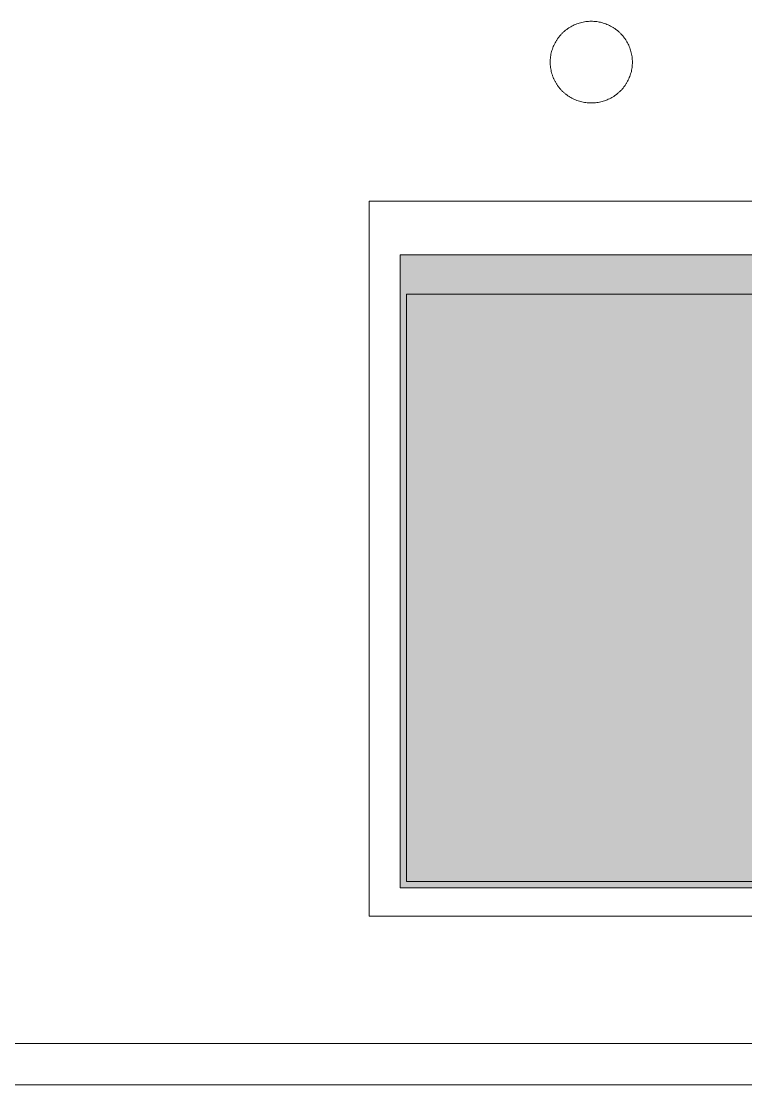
# Model space of a CAD drawing. Header units: metres. Extents: x 512 to 829, y -209 to 245.
# Drawn here: x 734.728 to 735.081, y -73.824 to -73.307 of the extents above; entities that cross this region are included whole.
import ezdxf

# ---------------------------------------------------------------- set-up
doc = ezdxf.new("R2010")
doc.units = ezdxf.units.M
doc.header["$LTSCALE"] = 0.508
doc.set_wipeout_variables(frame=1)
doc.layers.add('Dimension', color=7, linetype='Continuous', lineweight=5)
doc.layers.add('None', color=7, linetype='Continuous', lineweight=5)

msp = doc.modelspace()

# ---------------------------------------------------------------- hatches: boundary and pattern name
at = {"layer": 'None', "linetype": 'Continuous', "lineweight": 0}
msp.add_hatch(color=8, dxfattribs=at).paths.add_polyline_path([(735.34453, -73.7285), (734.91285, -73.7285), (734.91285, -73.42018), (735.34453, -73.42018)])

# ---------------------------------------------------------------- linework, layer by layer
at = {"layer": 'Dimension', "color": 7, "linetype": 'Continuous', "lineweight": 5}
for p, q in [((734.17158, -73.80433), (736.62658, -73.80433)), ((734.15158, -73.82433), (736.64658, -73.82433))]:
    msp.add_line(p, q, dxfattribs=at)
at = {"layer": 'None', "color": 7, "linetype": 'Continuous', "lineweight": 5}
for p, q in [((734.89769, -73.74228), (734.89769, -73.39418)), ((734.89769, -73.39418), (735.36691, -73.39418)), ((734.91285, -73.7285), (734.91285, -73.42018)), ((734.91285, -73.42018), (735.34453, -73.42018)), ((734.91582, -73.72532), (734.91582, -73.43933)), ((734.91582, -73.43933), (735.32698, -73.43933)), ((735.32698, -73.72532), (734.91582, -73.72532)), ((735.34453, -73.7285), (734.91285, -73.7285)), ((735.36691, -73.74228), (734.89769, -73.74228))]:
    msp.add_line(p, q, dxfattribs=at)

# ---------------------------------------------------------------- wipeouts: each hides what was drawn before it
at = {"color": 7, "linetype": 'Continuous', "lineweight": 5}
msp.add_wipeout([(734.98854, -73.33634), (734.98846, -73.3362), (734.98838, -73.33605), (734.9883, -73.33591), (734.98822, -73.33576), (734.98814, -73.33562), (734.98806, -73.33547), (734.98799, -73.33532), (734.98791, -73.33518), (734.98784, -73.33503), (734.98777, -73.33488), (734.9877, -73.33473), (734.98763, -73.33459), (734.98756, -73.33444), (734.9875, -73.33429), (734.98743, -73.33414), (734.98737, -73.33399), (734.98731, -73.33384), (734.98725, -73.33369), (734.98719, -73.33354), (734.98713, -73.33339), (734.98707, -73.33324), (734.98702, -73.33308), (734.98696, -73.33293), (734.98691, -73.33278), (734.98686, -73.33263), (734.98681, -73.33247), (734.98676, -73.33232), (734.98671, -73.33217), (734.98666, -73.33201), (734.98662, -73.33186), (734.98657, -73.3317), (734.98653, -73.33155), (734.98649, -73.33139), (734.98645, -73.33124), (734.98641, -73.33108), (734.98638, -73.33092), (734.98634, -73.33077), (734.9863, -73.33061), (734.98627, -73.33045), (734.98624, -73.33029), (734.98621, -73.33014), (734.98618, -73.32998), (734.98615, -73.32982), (734.98612, -73.32966), (734.9861, -73.3295), (734.98607, -73.32934), (734.98605, -73.32918), (734.98603, -73.32902), (734.98601, -73.32886), (734.98599, -73.32869), (734.98597, -73.32853), (734.98596, -73.32837), (734.98594, -73.32821), (734.98593, -73.32804), (734.98592, -73.32788), (734.9859, -73.32772), (734.98589, -73.32755), (734.98589, -73.32739), (734.98588, -73.32723), (734.98587, -73.32706), (734.98587, -73.32689), (734.98586, -73.32673), (734.98586, -73.32656), (734.98586, -73.3264), (734.98586, -73.32623), (734.98586, -73.32606), (734.98587, -73.3259), (734.98587, -73.32573), (734.98588, -73.32557), (734.98589, -73.3254), (734.98589, -73.32524), (734.9859, -73.32508), (734.98592, -73.32491), (734.98593, -73.32475), (734.98594, -73.32459), (734.98596, -73.32442), (734.98597, -73.32426), (734.98599, -73.3241), (734.98601, -73.32394), (734.98603, -73.32378), (734.98605, -73.32362), (734.98607, -73.32346), (734.9861, -73.32329), (734.98612, -73.32314), (734.98615, -73.32298), (734.98618, -73.32282), (734.98621, -73.32266), (734.98624, -73.3225), (734.98627, -73.32234), (734.9863, -73.32218), (734.98634, -73.32203), (734.98638, -73.32187), (734.98641, -73.32171), (734.98645, -73.32156), (734.98649, -73.3214), (734.98653, -73.32125), (734.98657, -73.32109), (734.98662, -73.32094), (734.98666, -73.32078), (734.98671, -73.32063), (734.98676, -73.32047), (734.98681, -73.32032), (734.98686, -73.32017), (734.98691, -73.32001), (734.98696, -73.31986), (734.98702, -73.31971), (734.98707, -73.31956), (734.98713, -73.31941), (734.98719, -73.31925), (734.98725, -73.3191), (734.98731, -73.31895), (734.98737, -73.3188), (734.98743, -73.31865), (734.9875, -73.3185), (734.98756, -73.31836), (734.98763, -73.31821), (734.9877, -73.31806), (734.98777, -73.31791), (734.98784, -73.31776), (734.98791, -73.31762), (734.98799, -73.31747), (734.98806, -73.31732), (734.98814, -73.31718), (734.98822, -73.31703), (734.9883, -73.31689), (734.98838, -73.31674), (734.98846, -73.3166), (734.98854, -73.31645), (734.98863, -73.31631), (734.98871, -73.31616), (734.9888, -73.31602), (734.98888, -73.31588), (734.98897, -73.31574), (734.98906, -73.3156), (734.98915, -73.31546), (734.98924, -73.31533), (734.98933, -73.31519), (734.98943, -73.31506), (734.98952, -73.31492), (734.98962, -73.31479), (734.98971, -73.31466), (734.98981, -73.31452), (734.98991, -73.31439), (734.99, -73.31426), (734.9901, -73.31414), (734.9902, -73.31401), (734.99031, -73.31388), (734.99041, -73.31376), (734.99051, -73.31363), (734.99062, -73.31351), (734.99072, -73.31339), (734.99083, -73.31326), (734.99093, -73.31314), (734.99104, -73.31302), (734.99115, -73.3129), (734.99126, -73.31279), (734.99137, -73.31267), (734.99148, -73.31255), (734.9916, -73.31244), (734.99171, -73.31232), (734.99183, -73.31221), (734.99194, -73.3121), (734.99206, -73.31199), (734.99218, -73.31188), (734.9923, -73.31177), (734.99242, -73.31166), (734.99254, -73.31155), (734.99266, -73.31144), (734.99278, -73.31134), (734.9929, -73.31123), (734.99303, -73.31113), (734.99315, -73.31103), (734.99328, -73.31092), (734.99341, -73.31082), (734.99354, -73.31072), (734.99366, -73.31062), (734.99379, -73.31053), (734.99393, -73.31043), (734.99406, -73.31033), (734.99419, -73.31024), (734.99432, -73.31014), (734.99446, -73.31005), (734.9946, -73.30996), (734.99473, -73.30987), (734.99487, -73.30978), (734.99501, -73.30969), (734.99515, -73.3096), (734.99529, -73.30951), (734.99543, -73.30942), (734.99557, -73.30934), (734.99572, -73.30925), (734.99586, -73.30917), (734.99601, -73.30909), (734.99615, -73.30901), (734.9963, -73.30893), (734.99645, -73.30885), (734.99659, -73.30877), (734.99674, -73.30869), (734.99689, -73.30862), (734.99703, -73.30855), (734.99718, -73.30847), (734.99733, -73.3084), (734.99748, -73.30833), (734.99763, -73.30826), (734.99778, -73.3082), (734.99793, -73.30813), (734.99808, -73.30807), (734.99823, -73.308), (734.99838, -73.30794), (734.99853, -73.30788), (734.99868, -73.30782), (734.99883, -73.30776), (734.99899, -73.30771), (734.99914, -73.30765), (734.99929, -73.3076), (734.99944, -73.30755), (734.9996, -73.30749), (734.99975, -73.30744), (734.99991, -73.3074), (735.00006, -73.30735), (735.00022, -73.3073), (735.00037, -73.30726), (735.00053, -73.30721), (735.00068, -73.30717), (735.00084, -73.30713), (735.001, -73.30709), (735.00115, -73.30705), (735.00131, -73.30702), (735.00147, -73.30698), (735.00163, -73.30694), (735.00179, -73.30691), (735.00194, -73.30688), (735.0021, -73.30685), (735.00226, -73.30682), (735.00242, -73.30679), (735.00258, -73.30677), (735.00274, -73.30674), (735.0029, -73.30672), (735.00307, -73.30669), (735.00323, -73.30667), (735.00339, -73.30665), (735.00355, -73.30663), (735.00371, -73.30662), (735.00388, -73.3066), (735.00404, -73.30658), (735.00421, -73.30657), (735.00437, -73.30656), (735.00453, -73.30655), (735.0047, -73.30654), (735.00486, -73.30653), (735.00503, -73.30652), (735.0052, -73.30652), (735.00536, -73.30651), (735.00553, -73.30651), (735.00569, -73.30651), (735.00586, -73.30651), (735.00603, -73.30651), (735.0062, -73.30651), (735.00636, -73.30651), (735.00653, -73.30652), (735.0067, -73.30652), (735.00686, -73.30653), (735.00703, -73.30654), (735.00719, -73.30655), (735.00736, -73.30656), (735.00752, -73.30657), (735.00768, -73.30658), (735.00785, -73.3066), (735.00801, -73.30662), (735.00817, -73.30663), (735.00833, -73.30665), (735.0085, -73.30667), (735.00866, -73.30669), (735.00882, -73.30672), (735.00898, -73.30674), (735.00914, -73.30677), (735.0093, -73.30679), (735.00946, -73.30682), (735.00962, -73.30685), (735.00978, -73.30688), (735.00994, -73.30691), (735.0101, -73.30694), (735.01026, -73.30698), (735.01041, -73.30702), (735.01057, -73.30705), (735.01073, -73.30709), (735.01089, -73.30713), (735.01104, -73.30717), (735.0112, -73.30721), (735.01135, -73.30726), (735.01151, -73.3073), (735.01166, -73.30735), (735.01182, -73.3074), (735.01197, -73.30744), (735.01213, -73.30749), (735.01228, -73.30755), (735.01243, -73.3076), (735.01259, -73.30765), (735.01274, -73.30771), (735.01289, -73.30776), (735.01304, -73.30782), (735.01319, -73.30788), (735.01335, -73.30794), (735.0135, -73.308), (735.01365, -73.30807), (735.0138, -73.30813), (735.01395, -73.3082), (735.0141, -73.30826), (735.01425, -73.30833), (735.01439, -73.3084), (735.01454, -73.30847), (735.01469, -73.30855), (735.01484, -73.30862), (735.01499, -73.30869), (735.01513, -73.30877), (735.01528, -73.30885), (735.01543, -73.30893), (735.01557, -73.30901), (735.01572, -73.30909), (735.01586, -73.30917), (735.01601, -73.30925), (735.01615, -73.30934), (735.01629, -73.30942), (735.01643, -73.30951), (735.01658, -73.3096), (735.01672, -73.30969), (735.01685, -73.30978), (735.01699, -73.30987), (735.01713, -73.30996), (735.01726, -73.31005), (735.0174, -73.31014), (735.01753, -73.31024), (735.01767, -73.31033), (735.0178, -73.31043), (735.01793, -73.31053), (735.01806, -73.31062), (735.01819, -73.31072), (735.01832, -73.31082), (735.01844, -73.31092), (735.01857, -73.31103), (735.0187, -73.31113), (735.01882, -73.31123), (735.01894, -73.31134), (735.01907, -73.31144), (735.01919, -73.31155), (735.01931, -73.31166), (735.01943, -73.31177), (735.01955, -73.31188), (735.01967, -73.31199), (735.01978, -73.3121), (735.0199, -73.31221), (735.02001, -73.31232), (735.02013, -73.31244), (735.02024, -73.31255), (735.02035, -73.31267), (735.02046, -73.31279), (735.02057, -73.3129), (735.02068, -73.31302), (735.02079, -73.31314), (735.0209, -73.31326), (735.021, -73.31339), (735.02111, -73.31351), (735.02121, -73.31363), (735.02132, -73.31376), (735.02142, -73.31388), (735.02152, -73.31401), (735.02162, -73.31414), (735.02172, -73.31426), (735.02182, -73.31439), (735.02192, -73.31452), (735.02201, -73.31466), (735.02211, -73.31479), (735.0222, -73.31492), (735.0223, -73.31506), (735.02239, -73.31519), (735.02248, -73.31533), (735.02257, -73.31546), (735.02266, -73.3156), (735.02275, -73.31574), (735.02284, -73.31588), (735.02293, -73.31602), (735.02301, -73.31616), (735.0231, -73.31631), (735.02318, -73.31645), (735.02327, -73.3166), (735.02335, -73.31674), (735.02343, -73.31689), (735.02351, -73.31703), (735.02358, -73.31718), (735.02366, -73.31732), (735.02374, -73.31747), (735.02381, -73.31762), (735.02388, -73.31776), (735.02395, -73.31791), (735.02402, -73.31806), (735.02409, -73.31821), (735.02416, -73.31836), (735.02423, -73.3185), (735.02429, -73.31865), (735.02435, -73.3188), (735.02442, -73.31895), (735.02448, -73.3191), (735.02454, -73.31925), (735.0246, -73.31941), (735.02465, -73.31956), (735.02471, -73.31971), (735.02476, -73.31986), (735.02482, -73.32001), (735.02487, -73.32017), (735.02492, -73.32032), (735.02497, -73.32047), (735.02501, -73.32063), (735.02506, -73.32078), (735.02511, -73.32094), (735.02515, -73.32109), (735.02519, -73.32125), (735.02523, -73.3214), (735.02527, -73.32156), (735.02531, -73.32171), (735.02535, -73.32187), (735.02539, -73.32203), (735.02542, -73.32218), (735.02545, -73.32234), (735.02549, -73.3225), (735.02552, -73.32266), (735.02555, -73.32282), (735.02557, -73.32298), (735.0256, -73.32314), (735.02563, -73.32329), (735.02565, -73.32346), (735.02567, -73.32362), (735.02569, -73.32378), (735.02571, -73.32394), (735.02573, -73.3241), (735.02575, -73.32426), (735.02577, -73.32442), (735.02578, -73.32459), (735.0258, -73.32475), (735.02581, -73.32491), (735.02582, -73.32508), (735.02583, -73.32524), (735.02584, -73.3254), (735.02585, -73.32557), (735.02585, -73.32573), (735.02586, -73.3259), (735.02586, -73.32606), (735.02586, -73.32623), (735.02586, -73.3264), (735.02586, -73.32656), (735.02586, -73.32673), (735.02586, -73.32689), (735.02585, -73.32706), (735.02585, -73.32723), (735.02584, -73.32739), (735.02583, -73.32755), (735.02582, -73.32772), (735.02581, -73.32788), (735.0258, -73.32804), (735.02578, -73.32821), (735.02577, -73.32837), (735.02575, -73.32853), (735.02573, -73.32869), (735.02571, -73.32886), (735.02569, -73.32902), (735.02567, -73.32918), (735.02565, -73.32934), (735.02563, -73.3295), (735.0256, -73.32966), (735.02557, -73.32982), (735.02555, -73.32998), (735.02552, -73.33014), (735.02549, -73.33029), (735.02545, -73.33045), (735.02542, -73.33061), (735.02539, -73.33077), (735.02535, -73.33092), (735.02531, -73.33108), (735.02527, -73.33124), (735.02523, -73.33139), (735.02519, -73.33155), (735.02515, -73.3317), (735.02511, -73.33186), (735.02506, -73.33201), (735.02501, -73.33217), (735.02497, -73.33232), (735.02492, -73.33247), (735.02487, -73.33263), (735.02482, -73.33278), (735.02476, -73.33293), (735.02471, -73.33308), (735.02465, -73.33324), (735.0246, -73.33339), (735.02454, -73.33354), (735.02448, -73.33369), (735.02442, -73.33384), (735.02435, -73.33399), (735.02429, -73.33414), (735.02423, -73.33429), (735.02416, -73.33444), (735.02409, -73.33459), (735.02402, -73.33473), (735.02395, -73.33488), (735.02388, -73.33503), (735.02381, -73.33518), (735.02374, -73.33532), (735.02366, -73.33547), (735.02358, -73.33562), (735.02351, -73.33576), (735.02343, -73.33591), (735.02335, -73.33605), (735.02327, -73.3362), (735.02318, -73.33634), (735.0231, -73.33649), (735.02301, -73.33663), (735.02293, -73.33677), (735.02284, -73.33691), (735.02275, -73.33705), (735.02266, -73.33719), (735.02257, -73.33733), (735.02248, -73.33747), (735.02239, -73.3376), (735.0223, -73.33774), (735.0222, -73.33787), (735.02211, -73.338), (735.02201, -73.33814), (735.02192, -73.33827), (735.02182, -73.3384), (735.02172, -73.33853), (735.02162, -73.33866), (735.02152, -73.33878), (735.02142, -73.33891), (735.02132, -73.33904), (735.02121, -73.33916), (735.02111, -73.33929), (735.021, -73.33941), (735.0209, -73.33953), (735.02079, -73.33965), (735.02068, -73.33977), (735.02057, -73.33989), (735.02046, -73.34001), (735.02035, -73.34012), (735.02024, -73.34024), (735.02013, -73.34036), (735.02001, -73.34047), (735.0199, -73.34058), (735.01978, -73.3407), (735.01967, -73.34081), (735.01955, -73.34092), (735.01943, -73.34103), (735.01931, -73.34114), (735.01919, -73.34124), (735.01907, -73.34135), (735.01894, -73.34146), (735.01882, -73.34156), (735.0187, -73.34166), (735.01857, -73.34177), (735.01844, -73.34187), (735.01832, -73.34197), (735.01819, -73.34207), (735.01806, -73.34217), (735.01793, -73.34227), (735.0178, -73.34236), (735.01767, -73.34246), (735.01753, -73.34256), (735.0174, -73.34265), (735.01726, -73.34274), (735.01713, -73.34284), (735.01699, -73.34293), (735.01685, -73.34302), (735.01672, -73.34311), (735.01658, -73.34319), (735.01643, -73.34328), (735.01629, -73.34337), (735.01615, -73.34345), (735.01601, -73.34354), (735.01586, -73.34362), (735.01572, -73.34371), (735.01557, -73.34379), (735.01543, -73.34387), (735.01528, -73.34395), (735.01513, -73.34402), (735.01499, -73.3441), (735.01484, -73.34417), (735.01469, -73.34425), (735.01454, -73.34432), (735.01439, -73.34439), (735.01425, -73.34446), (735.0141, -73.34453), (735.01395, -73.3446), (735.0138, -73.34466), (735.01365, -73.34473), (735.0135, -73.34479), (735.01335, -73.34485), (735.01319, -73.34491), (735.01304, -73.34497), (735.01289, -73.34503), (735.01274, -73.34509), (735.01259, -73.34514), (735.01243, -73.34519), (735.01228, -73.34525), (735.01213, -73.3453), (735.01197, -73.34535), (735.01182, -73.3454), (735.01166, -73.34544), (735.01151, -73.34549), (735.01135, -73.34554), (735.0112, -73.34558), (735.01104, -73.34562), (735.01089, -73.34566), (735.01073, -73.3457), (735.01057, -73.34574), (735.01041, -73.34578), (735.01026, -73.34581), (735.0101, -73.34585), (735.00994, -73.34588), (735.00978, -73.34591), (735.00962, -73.34594), (735.00946, -73.34597), (735.0093, -73.346), (735.00914, -73.34603), (735.00898, -73.34605), (735.00882, -73.34608), (735.00866, -73.3461), (735.0085, -73.34612), (735.00833, -73.34614), (735.00817, -73.34616), (735.00801, -73.34618), (735.00785, -73.34619), (735.00768, -73.34621), (735.00752, -73.34622), (735.00736, -73.34624), (735.00719, -73.34625), (735.00703, -73.34626), (735.00686, -73.34626), (735.0067, -73.34627), (735.00653, -73.34628), (735.00636, -73.34628), (735.0062, -73.34629), (735.00603, -73.34629), (735.00586, -73.34629), (735.00569, -73.34629), (735.00553, -73.34629), (735.00536, -73.34628), (735.0052, -73.34628), (735.00503, -73.34627), (735.00486, -73.34626), (735.0047, -73.34626), (735.00453, -73.34625), (735.00437, -73.34624), (735.00421, -73.34622), (735.00404, -73.34621), (735.00388, -73.34619), (735.00371, -73.34618), (735.00355, -73.34616), (735.00339, -73.34614), (735.00323, -73.34612), (735.00307, -73.3461), (735.0029, -73.34608), (735.00274, -73.34605), (735.00258, -73.34603), (735.00242, -73.346), (735.00226, -73.34597), (735.0021, -73.34594), (735.00194, -73.34591), (735.00179, -73.34588), (735.00163, -73.34585), (735.00147, -73.34581), (735.00131, -73.34578), (735.00115, -73.34574), (735.001, -73.3457), (735.00084, -73.34566), (735.00068, -73.34562), (735.00053, -73.34558), (735.00037, -73.34554), (735.00022, -73.34549), (735.00006, -73.34544), (734.99991, -73.3454), (734.99975, -73.34535), (734.9996, -73.3453), (734.99944, -73.34525), (734.99929, -73.34519), (734.99914, -73.34514), (734.99899, -73.34509), (734.99883, -73.34503), (734.99868, -73.34497), (734.99853, -73.34491), (734.99838, -73.34485), (734.99823, -73.34479), (734.99808, -73.34473), (734.99793, -73.34466), (734.99778, -73.3446), (734.99763, -73.34453), (734.99748, -73.34446), (734.99733, -73.34439), (734.99718, -73.34432), (734.99703, -73.34425), (734.99689, -73.34417), (734.99674, -73.3441), (734.99659, -73.34402), (734.99645, -73.34395), (734.9963, -73.34387), (734.99615, -73.34379), (734.99601, -73.34371), (734.99586, -73.34362), (734.99572, -73.34354), (734.99557, -73.34345), (734.99543, -73.34337), (734.99529, -73.34328), (734.99515, -73.34319), (734.99501, -73.34311), (734.99487, -73.34302), (734.99473, -73.34293), (734.9946, -73.34284), (734.99446, -73.34274), (734.99432, -73.34265), (734.99419, -73.34256), (734.99406, -73.34246), (734.99393, -73.34236), (734.99379, -73.34227), (734.99366, -73.34217), (734.99354, -73.34207), (734.99341, -73.34197), (734.99328, -73.34187), (734.99315, -73.34177), (734.99303, -73.34166), (734.9929, -73.34156), (734.99278, -73.34146), (734.99266, -73.34135), (734.99254, -73.34124), (734.99242, -73.34114), (734.9923, -73.34103), (734.99218, -73.34092), (734.99206, -73.34081), (734.99194, -73.3407), (734.99183, -73.34058), (734.99171, -73.34047), (734.9916, -73.34036), (734.99148, -73.34024), (734.99137, -73.34012), (734.99126, -73.34001), (734.99115, -73.33989), (734.99104, -73.33977), (734.99093, -73.33965), (734.99083, -73.33953), (734.99072, -73.33941), (734.99062, -73.33929), (734.99051, -73.33916), (734.99041, -73.33904), (734.99031, -73.33891), (734.9902, -73.33878), (734.9901, -73.33866), (734.99, -73.33853), (734.98991, -73.3384), (734.98981, -73.33827), (734.98971, -73.33814), (734.98962, -73.338), (734.98952, -73.33787), (734.98943, -73.33774), (734.98933, -73.3376), (734.98924, -73.33747), (734.98915, -73.33733), (734.98906, -73.33719), (734.98897, -73.33705), (734.98888, -73.33691), (734.9888, -73.33677), (734.98871, -73.33663), (734.98863, -73.33649)], dxfattribs=at).dxf.layer = 'None'

# ---------------------------------------------------------------- next in the draw order: linework, layer by layer
at = {"layer": 'None', "color": 7, "linetype": 'Continuous', "lineweight": 5}
msp.add_open_spline([(734.98854, -73.33634), (734.98586, -73.33173), (734.98586, -73.32107), (734.99122, -73.31184), (735.0005, -73.30651), (735.01122, -73.30651), (735.0205, -73.31184), (735.02586, -73.32107), (735.02586, -73.33173), (735.0205, -73.34096), (735.01122, -73.34629), (735.0005, -73.34629), (734.99122, -73.34096), (734.98854, -73.33634)], degree=2, dxfattribs=at)

doc.saveas('drawing.dxf')
